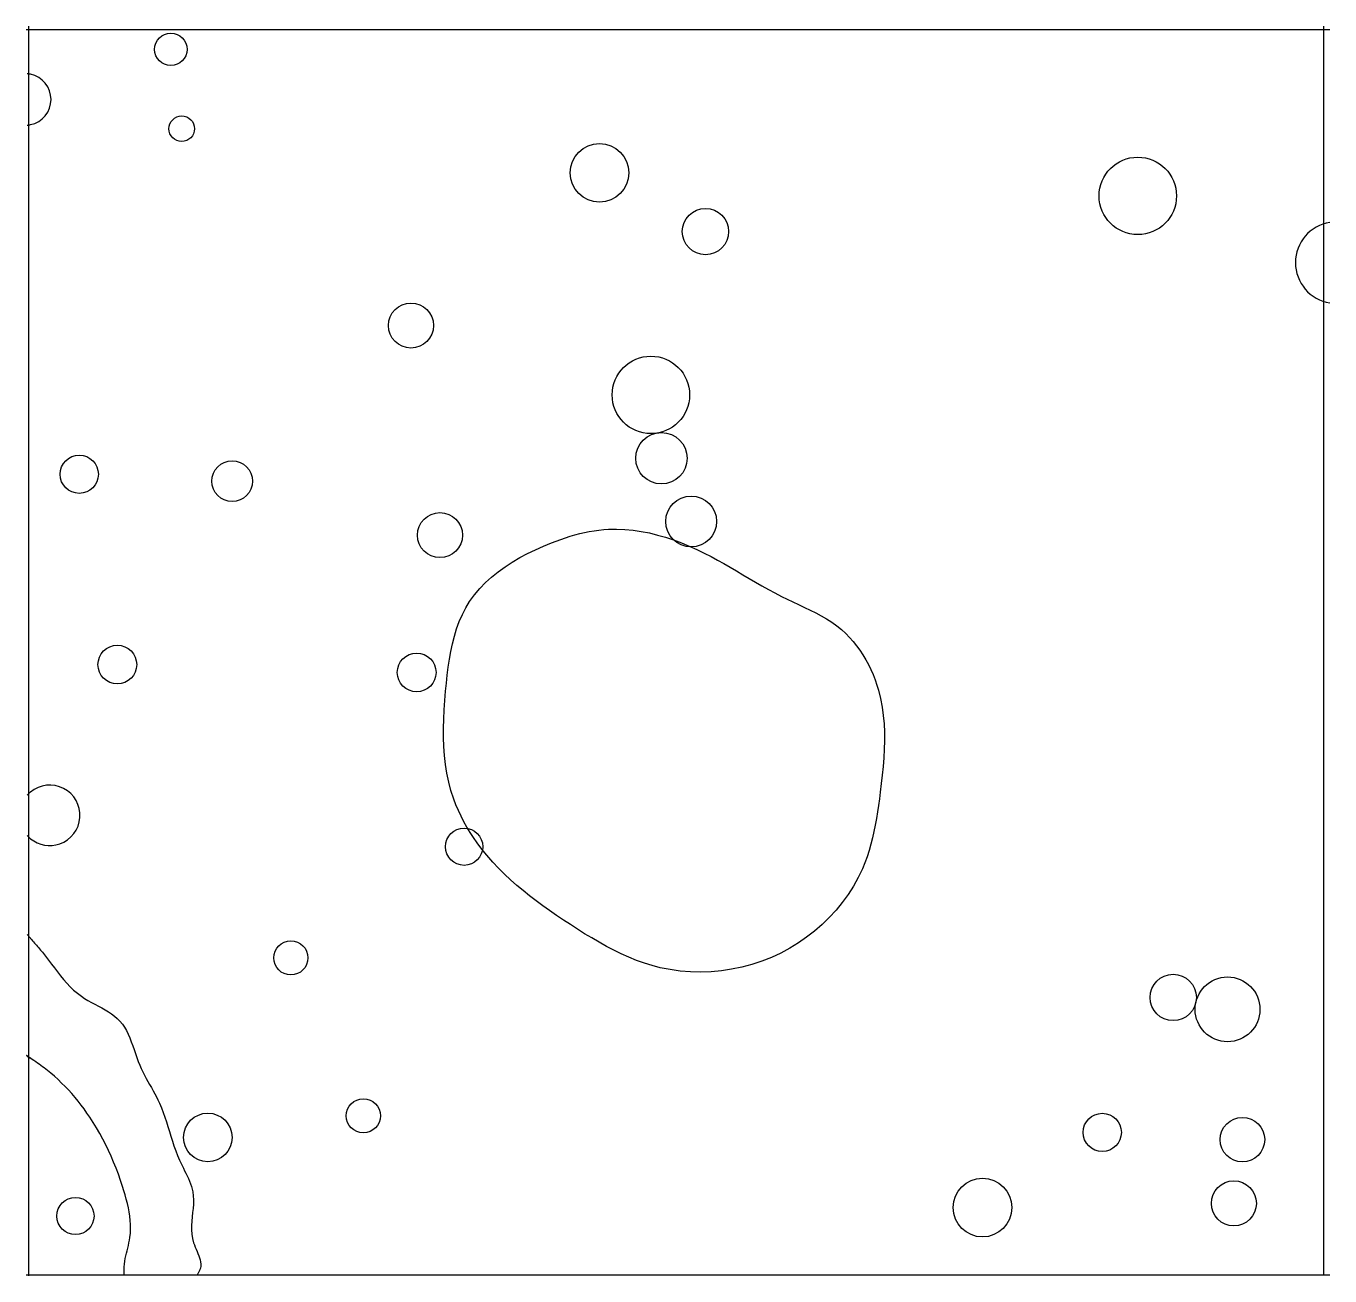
# Model space of a CAD drawing. Extents: x 11.02 to 12.05, y 4.56 to 5.54.
import ezdxf

# ---------------------------------------------------------------- set-up
doc = ezdxf.new("R2010")
doc.units = 0
for name, color, linetype in [('LAYER1', 7, 'CONTINUOUS'), ('LAYER10', 1, 'CONTINUOUS'), ('LAYER12', 5, 'CONTINUOUS')]:
    doc.layers.add(name, color=color, linetype=linetype)

msp = doc.modelspace()

# ---------------------------------------------------------------- linework, layer by layer
at = {"layer": 'LAYER1', "color": 7, "linetype": 'CONTINUOUS'}
for points in [[(11.0221, 4.8251), (11.0224, 4.8248), (11.0227, 4.8244), (11.023, 4.8241), (11.0232, 4.8238), (11.0235, 4.8235), (11.0237, 4.8231), (11.0239, 4.8229), (11.0242, 4.8226), (11.0244, 4.8224), (11.0245, 4.8221), (11.0247, 4.822), (11.0248, 4.8218), (11.0249, 4.8217), (11.025, 4.8216), (11.0251, 4.8215), (11.0251, 4.8215), (11.0251, 4.8215), (11.0251, 4.8215), (11.0251, 4.8215), (11.025, 4.8215), (11.025, 4.8216), (11.0249, 4.8217), (11.0249, 4.8217), (11.0248, 4.8218)], [(11.0248, 4.8218), (11.0256, 4.8209), (11.0264, 4.82), (11.0272, 4.8191), (11.028, 4.8182), (11.0288, 4.8173), (11.0296, 4.8164), (11.0304, 4.8155), (11.0311, 4.8146), (11.0319, 4.8136), (11.0327, 4.8127), (11.0335, 4.8118), (11.0342, 4.8109), (11.0366, 4.8078), (11.039, 4.8047), (11.0413, 4.8016), (11.0437, 4.7985), (11.046, 4.7954), (11.0485, 4.7923), (11.0509, 4.7894), (11.0535, 4.7865), (11.0561, 4.7837), (11.0589, 4.781), (11.0619, 4.7785), (11.065, 4.7762), (11.0675, 4.7745), (11.0702, 4.7729), (11.0729, 4.7713), (11.0756, 4.7699), (11.0784, 4.7684), (11.0811, 4.7669), (11.0838, 4.7654), (11.0864, 4.7639), (11.0889, 4.7622), (11.0912, 4.7605), (11.0934, 4.7586), (11.0955, 4.7565), (11.0974, 4.7542), (11.0991, 4.7517), (11.1006, 4.749), (11.102, 4.7462), (11.1033, 4.7432), (11.1044, 4.7402), (11.1056, 4.7371), (11.1066, 4.734), (11.1077, 4.7309), (11.1088, 4.7277), (11.1099, 4.7246), (11.1111, 4.7216), (11.1123, 4.719), (11.1135, 4.7164), (11.1148, 4.7138), (11.1161, 4.7113), (11.1175, 4.7089), (11.1189, 4.7064), (11.1203, 4.704), (11.1216, 4.7015), (11.123, 4.6991), (11.1243, 4.6966), (11.1255, 4.6942), (11.1267, 4.6917), (11.1283, 4.6881), (11.1297, 4.6844), (11.131, 4.6807), (11.1322, 4.6769), (11.1334, 4.6732), (11.1345, 4.6693), (11.1357, 4.6655), (11.1369, 4.6617), (11.1381, 4.6579), (11.1395, 4.6541), (11.1409, 4.6504), (11.1425, 4.6466), (11.1435, 4.6446), (11.1445, 4.6425), (11.1456, 4.6404), (11.1466, 4.6383), (11.1476, 4.6363), (11.1486, 4.6342), (11.1496, 4.6322), (11.1505, 4.6301), (11.1513, 4.628), (11.152, 4.6259), (11.1526, 4.6238), (11.153, 4.6217), (11.1534, 4.6184), (11.1535, 4.6152), (11.1535, 4.6119), (11.1532, 4.6086), (11.1529, 4.6052), (11.1526, 4.6018), (11.1523, 4.5984), (11.1521, 4.595), (11.1521, 4.5916), (11.1523, 4.5882), (11.1528, 4.5848), (11.1537, 4.5814), (11.1543, 4.5797), (11.1549, 4.578), (11.1556, 4.5763), (11.1564, 4.5746), (11.1571, 4.5729), (11.1578, 4.5712), (11.1584, 4.5695), (11.1588, 4.5679), (11.1592, 4.5662), (11.1593, 4.5646), (11.1593, 4.563), (11.159, 4.5614), (11.1589, 4.5609), (11.1587, 4.5604), (11.1585, 4.5599), (11.1583, 4.5594), (11.1581, 4.5589), (11.1578, 4.5584), (11.1576, 4.5579), (11.1573, 4.5574), (11.1571, 4.5569), (11.1568, 4.5565), (11.1565, 4.556), (11.1562, 4.5555)], [(11.0248, 4.7272), (11.0245, 4.7274), (11.0243, 4.7276), (11.024, 4.7278), (11.0238, 4.728), (11.0235, 4.7281), (11.0233, 4.7283), (11.023, 4.7284), (11.0228, 4.7286), (11.0226, 4.7287), (11.0224, 4.7288), (11.0223, 4.7289), (11.0221, 4.729), (11.022, 4.7291), (11.0219, 4.7292), (11.0218, 4.7293), (11.0217, 4.7293), (11.0217, 4.7293), (11.0217, 4.7293), (11.0218, 4.7293), (11.0218, 4.7293), (11.0219, 4.7292), (11.022, 4.7292), (11.022, 4.7291), (11.0221, 4.729)], [(11.0221, 4.7287), (11.0224, 4.7285), (11.0227, 4.7284), (11.0229, 4.7282), (11.0232, 4.7281), (11.0234, 4.728), (11.0237, 4.7278), (11.0239, 4.7277), (11.0241, 4.7276), (11.0243, 4.7275), (11.0245, 4.7274), (11.0247, 4.7273), (11.0248, 4.7272), (11.025, 4.7272), (11.0251, 4.7271), (11.0252, 4.727), (11.0253, 4.727), (11.0253, 4.727), (11.0253, 4.727), (11.0252, 4.727), (11.0252, 4.7271), (11.0251, 4.7271), (11.025, 4.7271), (11.0249, 4.7272), (11.0248, 4.7272)], [(11.0248, 4.7272), (11.0248, 4.7272), (11.0248, 4.7272), (11.0248, 4.7272), (11.0248, 4.7272), (11.0248, 4.7272), (11.0248, 4.7272), (11.0248, 4.7272), (11.0248, 4.7272), (11.0248, 4.7272), (11.0248, 4.7272), (11.0248, 4.7272), (11.0248, 4.7272), (11.0248, 4.7272), (11.0248, 4.7272), (11.0248, 4.7272), (11.0248, 4.7272), (11.0248, 4.7272), (11.0248, 4.7272), (11.0248, 4.7272), (11.0248, 4.7272), (11.0248, 4.7272), (11.0248, 4.7272), (11.0248, 4.7272), (11.0248, 4.7272)], [(11.0988, 4.5555), (11.0988, 4.5559), (11.0988, 4.5563), (11.0987, 4.5567), (11.0987, 4.5571), (11.0987, 4.5575), (11.0987, 4.5579), (11.0987, 4.5584), (11.0987, 4.5588), (11.0987, 4.5592), (11.0987, 4.5596), (11.0987, 4.56), (11.0987, 4.5604), (11.0988, 4.5625), (11.099, 4.5646), (11.0993, 4.5668), (11.0997, 4.5689), (11.1001, 4.571), (11.1006, 4.5731), (11.1011, 4.5751), (11.1016, 4.5772), (11.1021, 4.5793), (11.1026, 4.5814), (11.103, 4.5835), (11.1033, 4.5856), (11.1037, 4.589), (11.1038, 4.5923), (11.1038, 4.5957), (11.1036, 4.5991), (11.1032, 4.6024), (11.1027, 4.6058), (11.1021, 4.6091), (11.1014, 4.6125), (11.1005, 4.6158), (11.0996, 4.6192), (11.0986, 4.6225), (11.0976, 4.6258), (11.096, 4.6307), (11.0943, 4.6355), (11.0924, 4.6403), (11.0905, 4.645), (11.0885, 4.6497), (11.0864, 4.6543), (11.0842, 4.6588), (11.0819, 4.6633), (11.0795, 4.6678), (11.077, 4.6721), (11.0743, 4.6764), (11.0716, 4.6807), (11.0694, 4.6839), (11.0671, 4.6871), (11.0648, 4.6902), (11.0624, 4.6932), (11.06, 4.6962), (11.0574, 4.6992), (11.0548, 4.7021), (11.0522, 4.7049), (11.0494, 4.7076), (11.0466, 4.7103), (11.0438, 4.7129), (11.0408, 4.7154), (11.0395, 4.7164), (11.0382, 4.7175), (11.0369, 4.7185), (11.0356, 4.7195), (11.0343, 4.7205), (11.0329, 4.7215), (11.0316, 4.7225), (11.0302, 4.7234), (11.0289, 4.7244), (11.0275, 4.7253), (11.0262, 4.7263), (11.0248, 4.7272)], [(11.0213, 4.5561), (11.0221, 4.5561)], [(11.0221, 4.5561), (11.0248, 4.5561)], [(11.0248, 4.5561), (11.0284, 4.5561)], [(11.0284, 4.5561), (12.0515, 4.5561)]]:
    msp.add_lwpolyline(points, dxfattribs=at)
for centre, radius in [((11.1357, 5.5243), 0.0128), ((11.1443, 5.4616), 0.0101), ((11.4744, 5.4267), 0.0232), ((11.8997, 5.4085), 0.0306), ((11.5581, 5.3803), 0.0183), ((11.3254, 5.3061), 0.0178), ((11.515, 5.2513), 0.0306), ((11.5233, 5.2012), 0.0203), ((11.0633, 5.1886), 0.0151), ((11.1841, 5.1831), 0.0161), ((11.5468, 5.1513), 0.0201), ((11.3483, 5.1405), 0.0178), ((11.0934, 5.0382), 0.0153), ((11.3299, 5.032), 0.0153), ((11.3674, 4.8943), 0.0147), ((11.2305, 4.8065), 0.0135), ((11.9277, 4.7752), 0.0183), ((11.9706, 4.7658), 0.0256), ((11.2878, 4.6817), 0.0135), ((11.1649, 4.6646), 0.0192), ((11.8716, 4.6686), 0.0151), ((11.9824, 4.6629), 0.0176), ((11.777, 4.6092), 0.0232), ((11.9756, 4.6125), 0.0178), ((11.0603, 4.6025), 0.0147)]:
    msp.add_circle(centre, radius, dxfattribs=at)
for centre, radius, start, end in [((11.0207, 5.4847), 0.0203, 78.2422, 85.9278), ((11.0207, 5.4847), 0.0203, -78.245, 78.245), ((11.0207, 5.4847), 0.0203, -85.9284, -78.2465), ((12.0565, 5.3558), 0.0322, 99.018, -99.0163), ((11.04, 4.9191), 0.0239, 129.4914, 138.4845), ((11.04, 4.9191), 0.0239, -70.6207, 129.4952), ((11.04, 4.9191), 0.0239, -138.4759, -129.4906), ((11.04, 4.9191), 0.0239, -129.4979, -70.6245)]:
    msp.add_arc(centre, radius, start, end, dxfattribs=at)
at = {"layer": 'LAYER10', "color": 1, "linetype": 'CONTINUOUS'}
msp.add_lwpolyline([(11.669, 5.0627), (11.672, 5.0596), (11.6748, 5.0564), (11.6775, 5.053), (11.6801, 5.0495), (11.6825, 5.0459), (11.6847, 5.0421), (11.6868, 5.0382), (11.6888, 5.0343), (11.6905, 5.0303), (11.6921, 5.0262), (11.6936, 5.022), (11.6948, 5.0179), (11.6965, 5.0113), (11.6977, 5.0047), (11.6986, 4.9981), (11.6992, 4.9914), (11.6995, 4.9847), (11.6995, 4.978), (11.6994, 4.9713), (11.699, 4.9645), (11.6984, 4.9577), (11.6978, 4.9509), (11.697, 4.9442), (11.6962, 4.9374), (11.6955, 4.9322), (11.6948, 4.927), (11.694, 4.9218), (11.6932, 4.9166), (11.6922, 4.9114), (11.6912, 4.9063), (11.6901, 4.9013), (11.6888, 4.8963), (11.6874, 4.8913), (11.6858, 4.8864), (11.684, 4.8816), (11.6821, 4.8768), (11.6788, 4.8699), (11.675, 4.8631), (11.6708, 4.8566), (11.6662, 4.8502), (11.6613, 4.8442), (11.6559, 4.8384), (11.6503, 4.8328), (11.6443, 4.8276), (11.638, 4.8228), (11.6315, 4.8183), (11.6247, 4.8141), (11.6177, 4.8103), (11.6103, 4.8069), (11.6026, 4.8039), (11.5948, 4.8013), (11.5868, 4.7992), (11.5788, 4.7975), (11.5707, 4.7963), (11.5625, 4.7955), (11.5544, 4.7952), (11.5463, 4.7954), (11.5382, 4.796), (11.5302, 4.7972), (11.5224, 4.7987), (11.516, 4.8004), (11.5098, 4.8023), (11.5036, 4.8045), (11.4975, 4.807), (11.4916, 4.8097), (11.4856, 4.8126), (11.4798, 4.8156), (11.474, 4.8188), (11.4683, 4.8222), (11.4626, 4.8256), (11.457, 4.8292), (11.4514, 4.8328), (11.4458, 4.8364), (11.4404, 4.8401), (11.4349, 4.8438), (11.4296, 4.8476), (11.4243, 4.8515), (11.4191, 4.8555), (11.414, 4.8596), (11.409, 4.8638), (11.4041, 4.8682), (11.3993, 4.8726), (11.3947, 4.8773), (11.3902, 4.8821), (11.3869, 4.8858), (11.3838, 4.8896), (11.3807, 4.8935), (11.3777, 4.8974), (11.3749, 4.9015), (11.3722, 4.9056), (11.3696, 4.9098), (11.3672, 4.9141), (11.365, 4.9185), (11.3629, 4.9229), (11.3609, 4.9274), (11.3592, 4.9319), (11.357, 4.9386), (11.3552, 4.9454), (11.3538, 4.9523), (11.3527, 4.9593), (11.352, 4.9663), (11.3515, 4.9735), (11.3512, 4.9807), (11.3512, 4.9879), (11.3514, 4.9952), (11.3517, 5.0025), (11.3522, 5.0099), (11.3528, 5.0173), (11.3534, 5.0236), (11.3541, 5.0299), (11.3549, 5.0362), (11.3558, 5.0425), (11.3569, 5.0486), (11.3582, 5.0547), (11.3598, 5.0607), (11.3615, 5.0665), (11.3636, 5.0722), (11.366, 5.0777), (11.3687, 5.083), (11.3717, 5.088), (11.3755, 5.0933), (11.3797, 5.0983), (11.3842, 5.103), (11.3891, 5.1074), (11.3943, 5.1116), (11.3998, 5.1155), (11.4055, 5.1192), (11.4115, 5.1227), (11.4175, 5.1259), (11.4237, 5.129), (11.43, 5.1318), (11.4364, 5.1344), (11.4401, 5.1358), (11.4438, 5.1371), (11.4475, 5.1384), (11.4513, 5.1396), (11.455, 5.1407), (11.4588, 5.1417), (11.4625, 5.1425), (11.4663, 5.1433), (11.4701, 5.144), (11.4739, 5.1445), (11.4777, 5.1449), (11.4815, 5.1452), (11.4879, 5.1453), (11.4944, 5.145), (11.5009, 5.1444), (11.5073, 5.1434), (11.5138, 5.1422), (11.5202, 5.1406), (11.5265, 5.1388), (11.5329, 5.1367), (11.5391, 5.1344), (11.5453, 5.1318), (11.5513, 5.1291), (11.5572, 5.1263), (11.5625, 5.1236), (11.5676, 5.1208), (11.5727, 5.118), (11.5777, 5.1151), (11.5827, 5.1122), (11.5877, 5.1092), (11.5926, 5.1063), (11.5976, 5.1033), (11.6027, 5.1004), (11.6078, 5.0976), (11.6129, 5.0948), (11.6182, 5.0921), (11.6227, 5.0899), (11.6272, 5.0877), (11.6317, 5.0856), (11.6363, 5.0834), (11.6408, 5.0813), (11.6452, 5.079), (11.6496, 5.0767), (11.6538, 5.0743), (11.6579, 5.0717), (11.6618, 5.0689), (11.6655, 5.0659), (11.669, 5.0627)], dxfattribs=at)
at = {"layer": 'LAYER12', "color": 5, "linetype": 'CONTINUOUS'}
for points in [[(11.0235, 5.5403), (11.0235, 5.5427)], [(12.0465, 5.5427), (12.0465, 5.5384)], [(11.0221, 5.5398), (11.0213, 5.5398)], [(11.0248, 5.5398), (11.0221, 5.5398)], [(11.0221, 5.5398), (11.0221, 5.5398)], [(11.0235, 5.5403), (11.0235, 5.5403)], [(11.0235, 5.5403), (11.0235, 5.5403)], [(11.0235, 5.5384), (11.0235, 5.5403)], [(11.0235, 4.5588), (11.0235, 5.5384)], [(11.0248, 5.5398), (11.0248, 5.5398)], [(12.0515, 5.5398), (11.0248, 5.5398)], [(12.0465, 5.5384), (12.0465, 4.5555)], [(12.0515, 5.5398), (12.0515, 5.5398)], [(11.0213, 4.5561), (11.0221, 4.5561)], [(11.0221, 4.5561), (11.0248, 4.5561)], [(11.0235, 4.5555), (11.0235, 4.5588)], [(11.0235, 4.5552), (11.0235, 4.5555)], [(11.0248, 4.5561), (11.0284, 4.5561)], [(11.0284, 4.5561), (12.0515, 4.5561)]]:
    msp.add_lwpolyline(points, dxfattribs=at)

doc.saveas('drawing.dxf')
